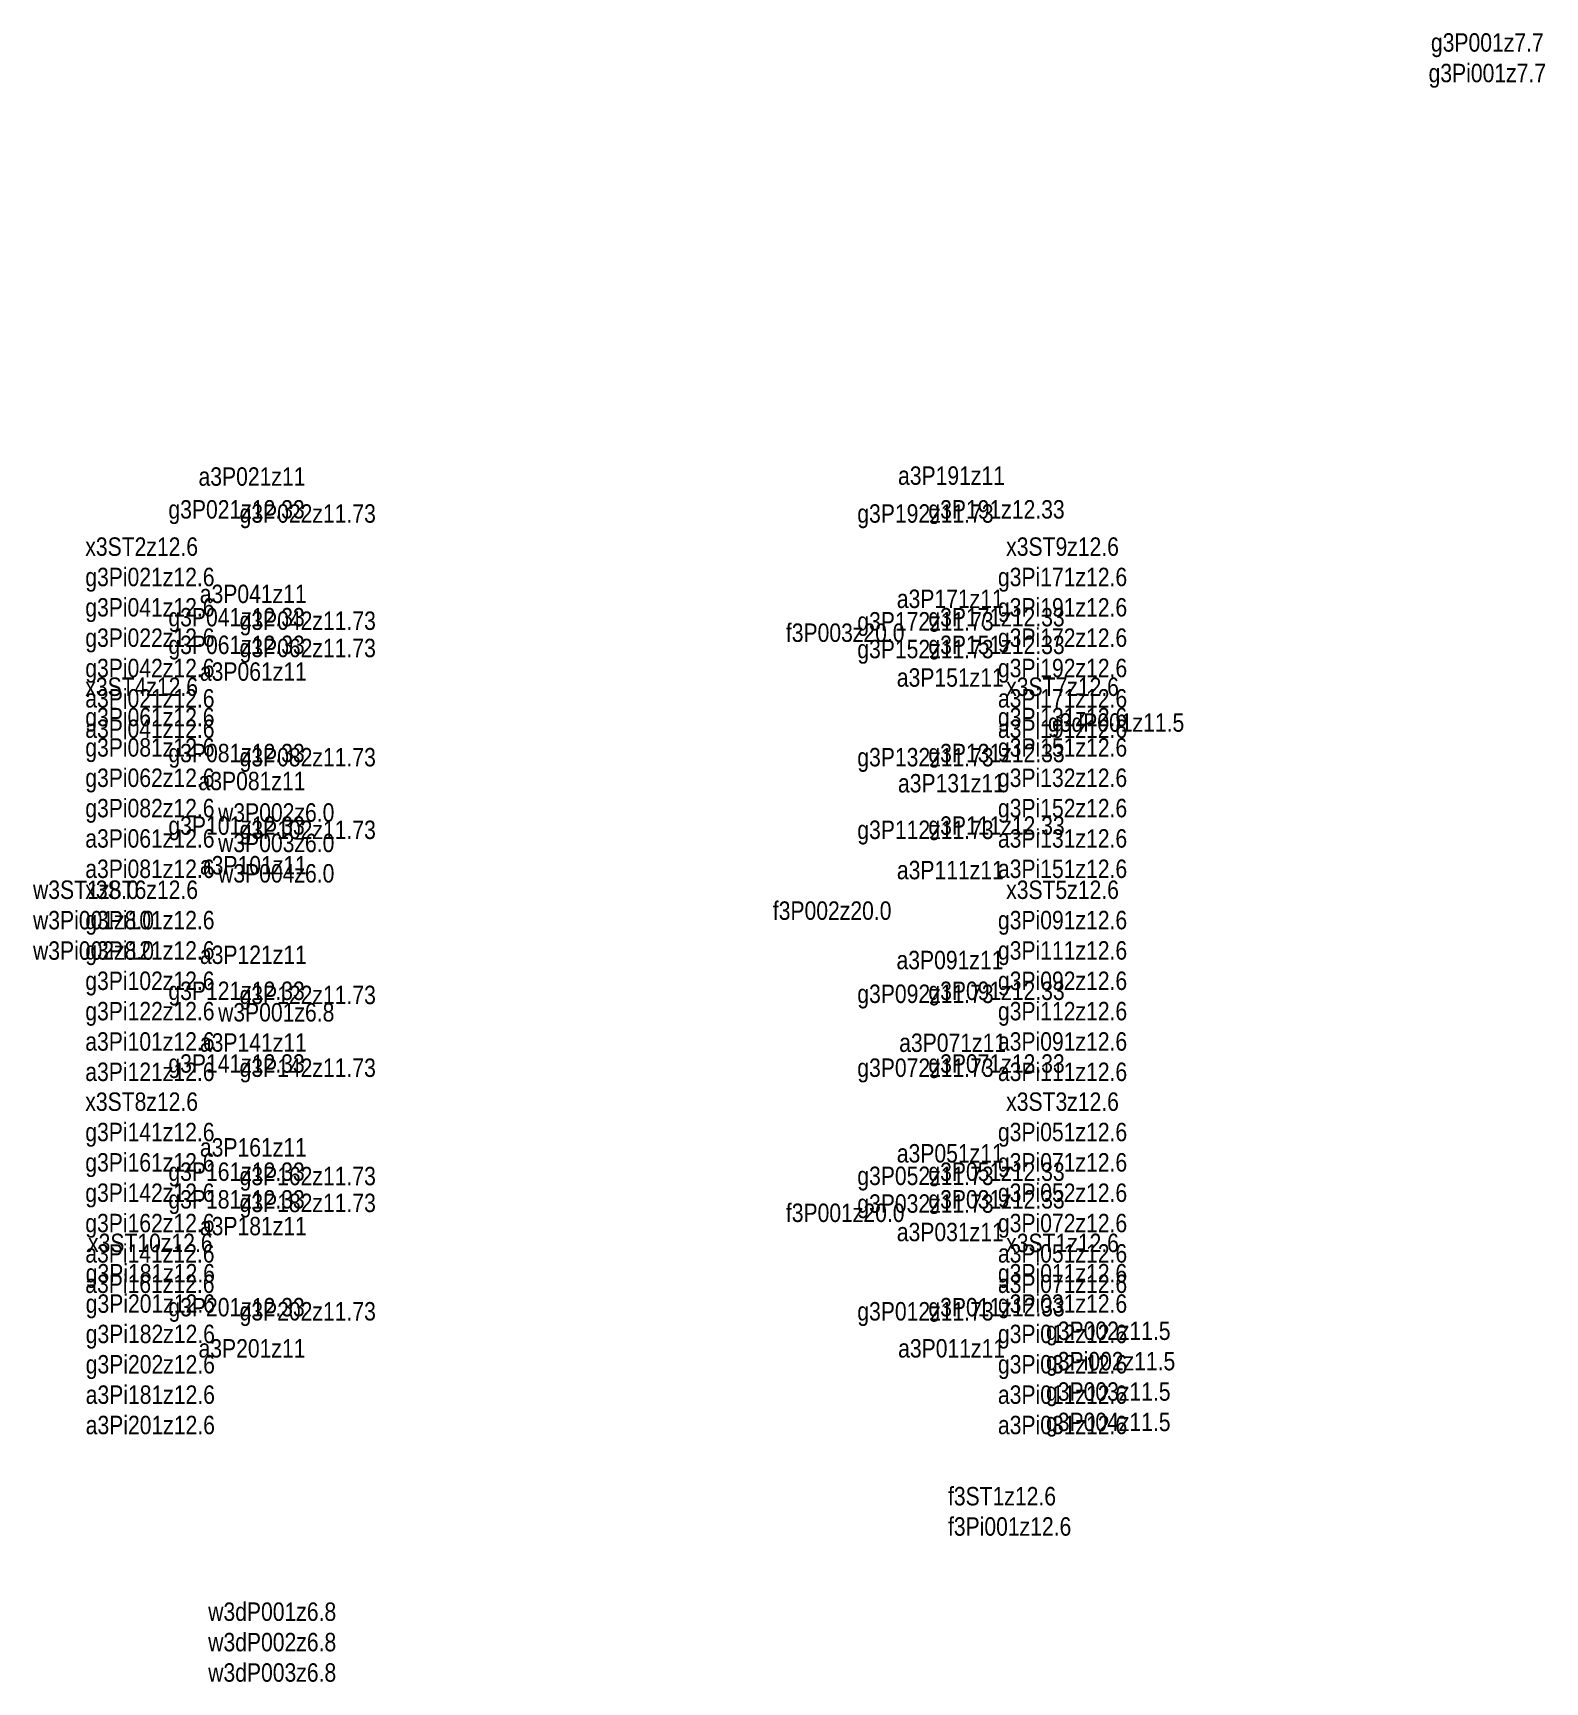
# Model space of a CAD drawing. Header units: millimetres. Extents: x -3205 to 16470, y -18922 to 2537.
import ezdxf

# ---------------------------------------------------------------- set-up
doc = ezdxf.new("R2010")
doc.units = ezdxf.units.MM
doc.header["$MEASUREMENT"] = 0
for name, color, linetype in [('plan_params_burnSt', 7, 'Continuous'), ('plan_params_gas', 7, 'Continuous'), ('plan_params_smoke', 7, 'Continuous'), ('plan_params_water', 7, 'Continuous')]:
    doc.layers.add(name, color=color, linetype=linetype)
doc.styles.add('СГЕНЕРИР_СТИЛЬ_1', font='')
doc.styles.get('СГЕНЕРИР_СТИЛЬ_1').set_extended_font_data('Arial Narrow')

msp = doc.modelspace()

# ---------------------------------------------------------------- texts
at = {"layer": 'plan_params_burnSt', "color": 7, "linetype": 'Continuous', "lineweight": 15, "char_height": 240, "attachment_point": 2, "style": 'СГЕНЕРИР_СТИЛЬ_1'}
for s, insert in [('\\A1;{\\pqc;\\fArial Narrow|b0|i0|c204|p34;a3P021z11}', (-355, -3115)), ('\\A1;{\\pqc;\\fArial Narrow|b0|i0|c204|p34;a3P191z11}', (8747, -3103)), ('\\A1;{\\pqc;\\fArial Narrow|b0|i0|c204|p34;g3P021z12.33}', (-556, -3542)), ('\\A1;{\\pqc;\\fArial Narrow|b0|i0|c204|p34;g3P022z11.73}', (370, -3596)), ('\\A1;{\\pqc;\\fArial Narrow|b0|i0|c204|p34;g3P192z11.73}', (8408, -3596)), ('\\A1;{\\pqc;\\fArial Narrow|b0|i0|c204|p34;g3P191z12.33}', (9333, -3542)), ('\\A1;{\\pqc;\\fArial Narrow|b0|i0|c204|p34;a3P041z11}', (-339, -4642)), ('\\A1;{\\pqc;\\fArial Narrow|b0|i0|c204|p34;a3P171z11}', (8731, -4706)), ('\\A1;{\\pqc;\\fArial Narrow|b0|i0|c204|p34;g3P041z12.33}', (-556, -4945)), ('\\A1;{\\pqc;\\fArial Narrow|b0|i0|c204|p34;g3P042z11.73}', (370, -4991)), ('\\A1;{\\pqc;\\fArial Narrow|b0|i0|c204|p34;g3P172z11.73}', (8408, -4999)), ('\\A1;{\\pqc;\\fArial Narrow|b0|i0|c204|p34;g3P171z12.33}', (9333, -4945)), ('\\A1;{\\pqc;\\fArial Narrow|b0|i0|c204|p34;g3P061z12.33}', (-556, -5305)), ('\\A1;{\\pqc;\\fArial Narrow|b0|i0|c204|p34;g3P062z11.73}', (370, -5346)), ('\\A1;{\\pqc;\\fArial Narrow|b0|i0|c204|p34;g3P152z11.73}', (8408, -5360)), ('\\A1;{\\pqc;\\fArial Narrow|b0|i0|c204|p34;g3P151z12.33}', (9333, -5305)), ('\\A1;{\\pqc;\\fArial Narrow|b0|i0|c204|p34;a3P061z11}', (-337, -5653)), ('\\A1;{\\pqc;\\fArial Narrow|b0|i0|c204|p34;a3P151z11}', (8731, -5730)), ('\\A1;{\\pqc;\\fArial Narrow|b0|i0|c204|p34;g3P081z12.33}', (-556, -6713)), ('\\A1;{\\pqc;\\fArial Narrow|b0|i0|c204|p34;g3P082z11.73}', (370, -6767)), ('\\A1;{\\pqc;\\fArial Narrow|b0|i0|c204|p34;g3P132z11.73}', (8408, -6767)), ('\\A1;{\\pqc;\\fArial Narrow|b0|i0|c204|p34;g3P131z12.33}', (9333, -6713)), ('\\A1;{\\pqc;\\fArial Narrow|b0|i0|c204|p34;a3P081z11}', (-355, -7077)), ('\\A1;{\\pqc;\\fArial Narrow|b0|i0|c204|p34;a3P131z11}', (8746, -7106)), ('\\A1;{\\pqc;\\fArial Narrow|b0|i0|c204|p34;g3P101z12.33}', (-556, -7657)), ('\\A1;{\\pqc;\\fArial Narrow|b0|i0|c204|p34;g3P102z11.73}', (370, -7712)), ('\\A1;{\\pqc;\\fArial Narrow|b0|i0|c204|p34;g3P112z11.73}', (8408, -7712)), ('\\A1;{\\pqc;\\fArial Narrow|b0|i0|c204|p34;g3P111z12.33}', (9333, -7657)), ('\\A1;{\\pqc;\\fArial Narrow|b0|i0|c204|p34;a3P101z11}', (-337, -8173)), ('\\A1;{\\pqc;\\fArial Narrow|b0|i0|c204|p34;a3P111z11}', (8732, -8236)), ('\\A1;{\\pqc;\\fArial Narrow|b0|i0|c204|p34;a3P121z11}', (-337, -9338)), ('\\A1;{\\pqc;\\fArial Narrow|b0|i0|c204|p34;a3P091z11}', (8727, -9407)), ('\\A1;{\\pqc;\\fArial Narrow|b0|i0|c204|p34;g3P121z12.33}', (-556, -9807)), ('\\A1;{\\pqc;\\fArial Narrow|b0|i0|c204|p34;g3P122z11.73}', (370, -9861)), ('\\A1;{\\pqc;\\fArial Narrow|b0|i0|c204|p34;g3P092z11.73}', (8408, -9846)), ('\\A1;{\\pqc;\\fArial Narrow|b0|i0|c204|p34;g3P091z12.33}', (9333, -9807)), ('\\A1;{\\pqc;\\fArial Narrow|b0|i0|c204|p34;a3P141z11}', (-337, -10480)), ('\\A1;{\\pqc;\\fArial Narrow|b0|i0|c204|p34;a3P071z11}', (8762, -10483)), ('\\A1;{\\pqc;\\fArial Narrow|b0|i0|c204|p34;g3P141z12.33}', (-556, -10753)), ('\\A1;{\\pqc;\\fArial Narrow|b0|i0|c204|p34;g3P142z11.73}', (370, -10808)), ('\\A1;{\\pqc;\\fArial Narrow|b0|i0|c204|p34;g3P072z11.73}', (8408, -10808)), ('\\A1;{\\pqc;\\fArial Narrow|b0|i0|c204|p34;g3P071z12.33}', (9333, -10753)), ('\\A1;{\\pqc;\\fArial Narrow|b0|i0|c204|p34;a3P161z11}', (-337, -11845)), ('\\A1;{\\pqc;\\fArial Narrow|b0|i0|c204|p34;a3P051z11}', (8731, -11922)), ('\\A1;{\\pqc;\\fArial Narrow|b0|i0|c204|p34;g3P161z12.33}', (-556, -12161)), ('\\A1;{\\pqc;\\fArial Narrow|b0|i0|c204|p34;g3P162z11.73}', (370, -12218)), ('\\A1;{\\pqc;\\fArial Narrow|b0|i0|c204|p34;g3P052z11.73}', (8408, -12215)), ('\\A1;{\\pqc;\\fArial Narrow|b0|i0|c204|p34;g3P051z12.33}', (9333, -12161)), ('\\A1;{\\pqc;\\fArial Narrow|b0|i0|c204|p34;g3P181z12.33}', (-556, -12521)), ('\\A1;{\\pqc;\\fArial Narrow|b0|i0|c204|p34;g3P182z11.73}', (370, -12567)), ('\\A1;{\\pqc;\\fArial Narrow|b0|i0|c204|p34;g3P032z11.73}', (8408, -12576)), ('\\A1;{\\pqc;\\fArial Narrow|b0|i0|c204|p34;g3P031z12.33}', (9333, -12521)), ('\\A1;{\\pqc;\\fArial Narrow|b0|i0|c204|p34;a3P181z11}', (-337, -12869)), ('\\A1;{\\pqc;\\fArial Narrow|b0|i0|c204|p34;a3P031z11}', (8731, -12946)), ('\\A1;{\\pqc;\\fArial Narrow|b0|i0|c204|p34;g3P201z12.33}', (-556, -13924)), ('\\A1;{\\pqc;\\fArial Narrow|b0|i0|c204|p34;g3P011z12.33}', (9333, -13924)), ('\\A1;{\\pqc;\\fArial Narrow|b0|i0|c204|p34;g3P202z11.73}', (370, -13978)), ('\\A1;{\\pqc;\\fArial Narrow|b0|i0|c204|p34;g3P012z11.73}', (8408, -13978)), ('\\A1;{\\pqc;\\fArial Narrow|b0|i0|c204|p34;a3P201z11}', (-355, -14460)), ('\\A1;{\\pqc;\\fArial Narrow|b0|i0|c204|p34;a3P011z11}', (8748, -14460))]:
    msp.add_mtext(s, dxfattribs=dict(at, insert=insert))
at = {"layer": 'plan_params_burnSt', "color": 7, "linetype": 'Continuous', "lineweight": 15, "char_height": 240, "line_spacing_factor": 0.987057, "style": 'СГЕНЕРИР_СТИЛЬ_1'}
for s, insert, attachment_point in [('\\A1;{\\pql;\\fArial Narrow|b0|i0|c204|p34;x3ST2z12.6\\P\\pql;\\fArial Narrow|b0|i0|c204|p34;g3Pi021z12.6\\P\\pql;\\fArial Narrow|b0|i0|c204|p34;g3Pi041z12.6\\P\\pql;\\fArial Narrow|b0|i0|c204|p34;g3Pi02\\fArial Narrow|b0|i0|c204|p34;2\\fArial Narrow|b0|i0|c204|p34;z12.6\\P\\pql;\\fArial Narrow|b0|i0|c204|p34;g3Pi04\\fArial Narrow|b0|i0|c204|p34;2\\fArial Narrow|b0|i0|c204|p34;z12.6\\P\\pql;\\fArial Narrow|b0|i0|c204|p34;a\\fArial Narrow|b0|i0|c204|p34;3Pi021z12.6\\P\\pql;\\fArial Narrow|b0|i0|c204|p34;a\\fArial Narrow|b0|i0|c204|p34;3Pi041z12.6}', (-2524, -4027), 1), ('\\A1;{\\pqc;\\fArial Narrow|b0|i0|c204|p34;x3ST9z12.6\\P\\pqc;\\fArial Narrow|b0|i0|c204|p34;g3Pi171z12.6\\P\\pql;\\fArial Narrow|b0|i0|c204|p34;g3Pi191z12.6\\P\\pql;\\fArial Narrow|b0|i0|c204|p34;g3Pi\\fArial Narrow|b0|i0|c204|p34;17\\fArial Narrow|b0|i0|c204|p34;2z12.6\\P\\pql;\\fArial Narrow|b0|i0|c204|p34;g3Pi\\fArial Narrow|b0|i0|c204|p34;19\\fArial Narrow|b0|i0|c204|p34;2z12.6\\P\\pql;\\fArial Narrow|b0|i0|c204|p34;a3Pi\\fArial Narrow|b0|i0|c204|p34;17\\fArial Narrow|b0|i0|c204|p34;1z12.6\\P\\pql;\\fArial Narrow|b0|i0|c204|p34;a3Pi\\fArial Narrow|b0|i0|c204|p34;19\\fArial Narrow|b0|i0|c204|p34;1z12.6}', (10192, -4027), 2), ('\\A1;{\\pql;\\fArial Narrow|b0|i0|c204|p34;x3ST4z12.6\\P\\pql;\\fArial Narrow|b0|i0|c204|p34;g3Pi061z12.6\\P\\pql;\\fArial Narrow|b0|i0|c204|p34;g3Pi081z12.6\\P\\pql;\\fArial Narrow|b0|i0|c204|p34;g3Pi\\fArial Narrow|b0|i0|c204|p34;06\\fArial Narrow|b0|i0|c204|p34;2z12.6\\P\\pql;\\fArial Narrow|b0|i0|c204|p34;g3Pi\\fArial Narrow|b0|i0|c204|p34;08\\fArial Narrow|b0|i0|c204|p34;2z12.6\\P\\pql;\\fArial Narrow|b0|i0|c204|p34;a3Pi\\fArial Narrow|b0|i0|c204|p34;06\\fArial Narrow|b0|i0|c204|p34;1z12.6\\P\\pql;\\fArial Narrow|b0|i0|c204|p34;a3Pi\\fArial Narrow|b0|i0|c204|p34;08\\fArial Narrow|b0|i0|c204|p34;1z12.6}', (-2524, -5850), 1), ('\\A1;{\\pqc;\\fArial Narrow|b0|i0|c204|p34;x3ST7z12.6\\P\\pqc;\\fArial Narrow|b0|i0|c204|p34;g3Pi131z12.6\\P\\pql;\\fArial Narrow|b0|i0|c204|p34;g3Pi151z12.6\\P\\pql;\\fArial Narrow|b0|i0|c204|p34;g3Pi\\fArial Narrow|b0|i0|c204|p34;13\\fArial Narrow|b0|i0|c204|p34;2z12.6\\P\\pql;\\fArial Narrow|b0|i0|c204|p34;g3Pi\\fArial Narrow|b0|i0|c204|p34;15\\fArial Narrow|b0|i0|c204|p34;2z12.6\\P\\pql;\\fArial Narrow|b0|i0|c204|p34;a3Pi\\fArial Narrow|b0|i0|c204|p34;13\\fArial Narrow|b0|i0|c204|p34;1z12.6\\P\\pql;\\fArial Narrow|b0|i0|c204|p34;a3Pi\\fArial Narrow|b0|i0|c204|p34;15\\fArial Narrow|b0|i0|c204|p34;1z12.6}', (10192, -5850), 2), ('\\A1;{\\pql;\\fArial Narrow|b0|i0|c204|p34;x3ST6z12.6\\P\\pql;\\fArial Narrow|b0|i0|c204|p34;g3Pi101z12.6\\P\\pql;\\fArial Narrow|b0|i0|c204|p34;g3Pi121z12.6\\P\\pql;\\fArial Narrow|b0|i0|c204|p34;g3Pi\\fArial Narrow|b0|i0|c204|p34;10\\fArial Narrow|b0|i0|c204|p34;2z12.6\\P\\pql;\\fArial Narrow|b0|i0|c204|p34;g3Pi\\fArial Narrow|b0|i0|c204|p34;12\\fArial Narrow|b0|i0|c204|p34;2z12.6\\P\\pql;\\fArial Narrow|b0|i0|c204|p34;a3Pi\\fArial Narrow|b0|i0|c204|p34;10\\fArial Narrow|b0|i0|c204|p34;1z12.6\\P\\pql;\\fArial Narrow|b0|i0|c204|p34;a3Pi\\fArial Narrow|b0|i0|c204|p34;12\\fArial Narrow|b0|i0|c204|p34;1z12.6}', (-2524, -8492), 1), ('\\A1;{\\pqc;\\fArial Narrow|b0|i0|c204|p34;x3ST5z12.6\\P\\pqc;\\fArial Narrow|b0|i0|c204|p34;g3Pi091z12.6\\P\\pql;\\fArial Narrow|b0|i0|c204|p34;g3Pi111z12.6\\P\\pql;\\fArial Narrow|b0|i0|c204|p34;g3Pi\\fArial Narrow|b0|i0|c204|p34;09\\fArial Narrow|b0|i0|c204|p34;2z12.6\\P\\pql;\\fArial Narrow|b0|i0|c204|p34;g3Pi\\fArial Narrow|b0|i0|c204|p34;11\\fArial Narrow|b0|i0|c204|p34;2z12.6\\P\\pql;\\fArial Narrow|b0|i0|c204|p34;a3Pi\\fArial Narrow|b0|i0|c204|p34;09\\fArial Narrow|b0|i0|c204|p34;1z12.6\\P\\pql;\\fArial Narrow|b0|i0|c204|p34;a3Pi\\fArial Narrow|b0|i0|c204|p34;11\\fArial Narrow|b0|i0|c204|p34;1z12.6}', (10192, -8492), 2), ('\\A1;{\\pql;\\fArial Narrow|b0|i0|c204|p34;x3ST8z12.6\\P\\pql;\\fArial Narrow|b0|i0|c204|p34;g3Pi141z12.6\\P\\pql;\\fArial Narrow|b0|i0|c204|p34;g3Pi161z12.6\\P\\pql;\\fArial Narrow|b0|i0|c204|p34;g3Pi\\fArial Narrow|b0|i0|c204|p34;14\\fArial Narrow|b0|i0|c204|p34;2z12.6\\P\\pql;\\fArial Narrow|b0|i0|c204|p34;g3Pi\\fArial Narrow|b0|i0|c204|p34;16\\fArial Narrow|b0|i0|c204|p34;2z12.6\\P\\pql;\\fArial Narrow|b0|i0|c204|p34;a3Pi\\fArial Narrow|b0|i0|c204|p34;14\\fArial Narrow|b0|i0|c204|p34;1z12.6\\P\\pql;\\fArial Narrow|b0|i0|c204|p34;a3Pi\\fArial Narrow|b0|i0|c204|p34;16\\fArial Narrow|b0|i0|c204|p34;1z12.6}', (-2524, -11250), 1), ('\\A1;{\\pqc;\\fArial Narrow|b0|i0|c204|p34;x3ST3z12.6\\P\\pqc;\\fArial Narrow|b0|i0|c204|p34;g3Pi051z12.6\\P\\pql;\\fArial Narrow|b0|i0|c204|p34;g3Pi071z12.6\\P\\pql;\\fArial Narrow|b0|i0|c204|p34;g3Pi052z12.6\\P\\pql;\\fArial Narrow|b0|i0|c204|p34;g3Pi072z12.6\\P\\pql;\\fArial Narrow|b0|i0|c204|p34;a3Pi051z12.6\\P\\pql;\\fArial Narrow|b0|i0|c204|p34;a3Pi071z12.6}', (10192, -11250), 2), ('\\A1;{\\pqc;\\fArial Narrow|b0|i0|c204|p34;x3ST10z12.6\\P\\pqc;\\fArial Narrow|b0|i0|c204|p34;g3Pi181z12.6\\P\\pql;\\fArial Narrow|b0|i0|c204|p34;g3Pi201z12.6\\P\\pql;\\fArial Narrow|b0|i0|c204|p34;g3Pi182z12.6\\P\\pql;\\fArial Narrow|b0|i0|c204|p34;g3Pi202z12.6\\P\\pql;\\fArial Narrow|b0|i0|c204|p34;a3Pi181z12.6\\P\\pql;\\fArial Narrow|b0|i0|c204|p34;a3Pi201z12.6}', (-1678, -13088), 2), ('\\A1;{\\pqc;\\fArial Narrow|b0|i0|c204|p34;x3ST1z12.6\\P\\pqc;\\fArial Narrow|b0|i0|c204|p34;g3Pi011z12.6\\P\\pql;\\fArial Narrow|b0|i0|c204|p34;g3Pi031z12.6\\P\\pql;\\fArial Narrow|b0|i0|c204|p34;g3Pi012z12.6\\P\\pql;\\fArial Narrow|b0|i0|c204|p34;g3Pi032z12.6\\P\\pql;\\fArial Narrow|b0|i0|c204|p34;a3Pi011z12.6\\P\\pql;\\fArial Narrow|b0|i0|c204|p34;a3Pi031z12.6}', (10192, -13088), 2)]:
    msp.add_mtext(s, dxfattribs=dict(at, insert=insert, attachment_point=attachment_point))
at = {"layer": 'plan_params_gas', "color": 7, "linetype": 'Continuous', "lineweight": 15, "char_height": 240, "style": 'СГЕНЕРИР_СТИЛЬ_1'}
for s, insert, attachment_point, line_spacing_factor in [('\\A1;{\\pqc;\\fArial Narrow|b0|i0|c204|p34;g3P001z7.7\\P\\pqc;\\fArial Narrow|b0|i0|c204|p34;g3P\\fArial Narrow|b0|i0|c204|p34;i\\fArial Narrow|b0|i0|c204|p34;001z7.7}', (15719, 2534), 2, 0.994337), ('\\A1;{\\pql;\\fArial Narrow|b0|i0|c204|p34;g3P002z11.5\\P\\pql;\\fArial Narrow|b0|i0|c204|p34;g3Pi002z11.5\\P\\pql;\\fArial Narrow|b0|i0|c204|p34;g3P003z11.5\\P\\pql;\\fArial Narrow|b0|i0|c204|p34;g3P004z11.5}', (9977, -14231), 1, 0.988674)]:
    msp.add_mtext(s, dxfattribs=dict(at, insert=insert, attachment_point=attachment_point, line_spacing_factor=line_spacing_factor))
at = {"layer": 'plan_params_gas', "color": 7, "linetype": 'Continuous', "lineweight": 15, "insert": (10889, -6316), "char_height": 240, "attachment_point": 2, "style": 'СГЕНЕРИР_СТИЛЬ_1'}
msp.add_mtext('\\A1;{\\pqc;\\fArial Narrow|b0|i0|c204|p34;g3dP001z\\fArial Narrow|b0|i0|c204|p34;11.5}', dxfattribs=at)
at = {"layer": 'plan_params_smoke', "color": 7, "linetype": 'Continuous', "lineweight": 15, "char_height": 240, "attachment_point": 2, "style": 'СГЕНЕРИР_СТИЛЬ_1'}
for s, insert in [('\\A1;{\\pqc;\\fArial Narrow|b0|i0|c204|p34;f3P003z2\\fArial Narrow|b0|i0|c204|p34;0.0}', (7364, -5147)), ('\\A1;{\\pqc;\\fArial Narrow|b0|i0|c204|p34;f3P002z2\\fArial Narrow|b0|i0|c204|p34;0.0}', (7194, -8764)), ('\\A1;{\\pqc;\\fArial Narrow|b0|i0|c204|p34;f3P001z20.0}', (7364, -12696))]:
    msp.add_mtext(s, dxfattribs=dict(at, insert=insert))
at = {"layer": 'plan_params_smoke', "color": 7, "linetype": 'Continuous', "lineweight": 15, "insert": (8701, -16384), "char_height": 240, "attachment_point": 1, "line_spacing_factor": 0.985319, "style": 'СГЕНЕРИР_СТИЛЬ_1'}
msp.add_mtext('\\A1;{\\pql;\\fArial Narrow|b0|i0|c204|p34;f3ST1z12.6\\P\\pqc;\\fArial Narrow|b0|i0|c204|p34;f3P\\fArial Narrow|b0|i0|c204|p34;i\\fArial Narrow|b0|i0|c204|p34;001z\\fArial Narrow|b0|i0|c204|p34;12\\fArial Narrow|b0|i0|c204|p34;.\\fArial Narrow|b0|i0|c204|p34;6}', dxfattribs=at)
at = {"layer": 'plan_params_water', "color": 7, "linetype": 'Continuous', "lineweight": 15, "char_height": 240, "attachment_point": 1, "style": 'СГЕНЕРИР_СТИЛЬ_1'}
for s, insert, line_spacing_factor in [('\\A1;{\\pql;\\fArial Narrow|b0|i0|c204|p34;w3P002z6.0\\P\\pql;\\fArial Narrow|b0|i0|c204|p34;w3P003z6.0\\P\\pql;\\fArial Narrow|b0|i0|c204|p34;w3P004z6.0}', (-796, -7487), 0.989327), ('\\A1;{\\pql;\\fArial Narrow|b0|i0|c204|p34;w3ST1z8.0\\P\\pql;\\fArial Narrow|b0|i0|c204|p34;w3Pi001z8.0\\P\\pql;\\fArial Narrow|b0|i0|c204|p34;w3Pi002z8.0}', (-3204, -8492), 0.989445), ('\\A1;{\\pql;\\fArial Narrow|b0|i0|c204|p34;w3\\fArial Narrow|b0|i0|c204|p34;dP\\fArial Narrow|b0|i0|c204|p34;00\\fArial Narrow|b0|i0|c204|p34;1\\fArial Narrow|b0|i0|c204|p34;z6.8\\P\\pql;\\fArial Narrow|b0|i0|c204|p34;w3\\fArial Narrow|b0|i0|c204|p34;dP\\fArial Narrow|b0|i0|c204|p34;00\\fArial Narrow|b0|i0|c204|p34;2\\fArial Narrow|b0|i0|c204|p34;z6.8\\P\\pql;\\fArial Narrow|b0|i0|c204|p34;w3\\fArial Narrow|b0|i0|c204|p34;dP\\fArial Narrow|b0|i0|c204|p34;00\\fArial Narrow|b0|i0|c204|p34;3\\fArial Narrow|b0|i0|c204|p34;z6.8}', (-925, -17887), 0.989327)]:
    msp.add_mtext(s, dxfattribs=dict(at, insert=insert, line_spacing_factor=line_spacing_factor))
at = {"layer": 'plan_params_water', "color": 7, "linetype": 'Continuous', "lineweight": 15, "insert": (-796, -10087), "char_height": 240, "attachment_point": 1, "style": 'СГЕНЕРИР_СТИЛЬ_1'}
msp.add_mtext('\\A1;{\\pql;\\fArial Narrow|b0|i0|c204|p34;w3P001z6.8}', dxfattribs=at)

doc.saveas('drawing.dxf')
